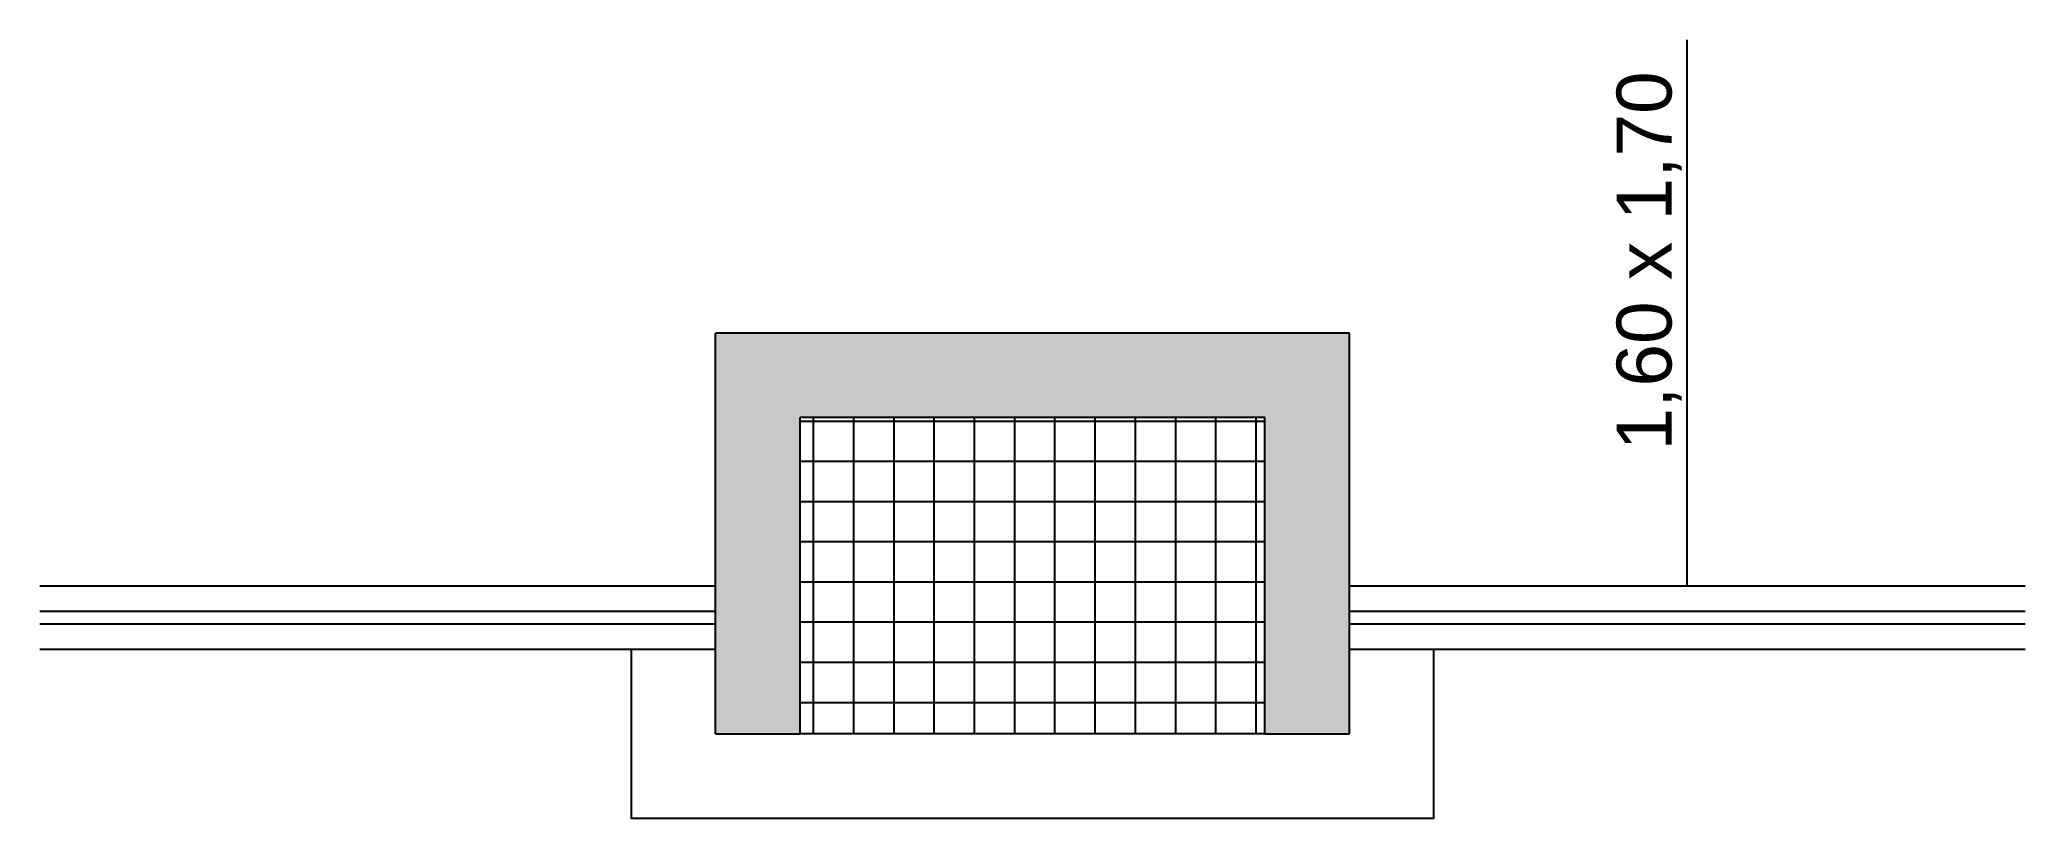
# Model space of a CAD drawing. Header units: millimetres. Extents: x 994.23 to 998.93, y 712.02 to 713.87.
import ezdxf
from ezdxf.enums import TextEntityAlignment as Align

# ---------------------------------------------------------------- set-up
doc = ezdxf.new("R2010")
doc.units = ezdxf.units.MM
for name, color, linetype in [('005', 243, 'Continuous'), ('010', 104, 'Continuous'), ('020', 132, 'Continuous'), ('040', 5, 'Continuous'), ('Cotas', 7, 'Continuous')]:
    doc.layers.add(name, color=color, linetype=linetype)
doc.styles.add('Arial', font='arial.ttf')

msp = doc.modelspace()

# ---------------------------------------------------------------- hatches: boundary and pattern name
at = {"layer": '005'}
h = msp.add_hatch(dxfattribs=at)
h.set_pattern_fill('NET', color=256, scale=0.03, style=0)
h.set_pattern_definition([(0, (692.98065, 605.13941), (0, 0.09525), []), (90, (692.98065, 605.13941), (-0.09525, 6e-18), [])])
h.paths.add_polyline_path([(997.1345, 712.971), (996.0345, 712.971), (996.0345, 712.221), (997.1345, 712.221)])
at = {"layer": '040'}
msp.add_hatch(color=256, dxfattribs=at).paths.add_polyline_path([(995.8345, 713.171), (997.3345, 713.171), (997.3345, 712.221), (997.1345, 712.221), (997.1345, 712.971), (996.0345, 712.971), (996.0345, 712.221), (995.8345, 712.221)])

# ---------------------------------------------------------------- linework, layer by layer
at = {"layer": '010', "elevation": -109}
for points in [[(995.8345, 712.511), (994.2345, 712.511)], [(995.8345, 712.481), (994.2345, 712.481)], [(998.9345, 712.511), (997.3345, 712.511)], [(998.9345, 712.481), (997.3345, 712.481)], [(995.6345, 712.421), (995.6345, 712.021), (997.5345, 712.021), (997.5345, 712.421)], [(997.1345, 712.221), (996.0345, 712.221)]]:
    msp.add_lwpolyline(points, dxfattribs=at)
at = {"layer": '020', "elevation": -109}
for points in [[(995.8345, 712.571), (994.2345, 712.571)], [(998.9345, 712.571), (997.3345, 712.571)], [(995.8345, 712.421), (994.2345, 712.421)], [(998.9345, 712.421), (997.3345, 712.421)]]:
    msp.add_lwpolyline(points, dxfattribs=at)
at = {"layer": '040', "elevation": -109}
for points in [[(997.3345, 713.171), (995.8345, 713.171)], [(995.8345, 712.221), (995.8345, 713.171)], [(997.3345, 712.221), (997.3345, 713.171)], [(997.1345, 712.971), (996.0345, 712.971)], [(996.0345, 712.221), (996.0345, 712.971)], [(997.1345, 712.221), (997.1345, 712.971)], [(995.8345, 712.221), (996.0345, 712.221)], [(997.1345, 712.221), (997.3345, 712.221)]]:
    msp.add_lwpolyline(points, dxfattribs=at)
at = {"layer": 'Cotas', "elevation": -109}
msp.add_lwpolyline([(998.1345, 712.571), (998.1345, 713.8661)], dxfattribs=at)

# ---------------------------------------------------------------- texts
at = {"style": 'Arial'}
msp.add_text('1,60 x 1,70', height=0.13, rotation=90, dxfattribs=at).set_placement((998.0321, 713.3418, -109), align=Align.MIDDLE_CENTER)

doc.saveas('drawing.dxf')
